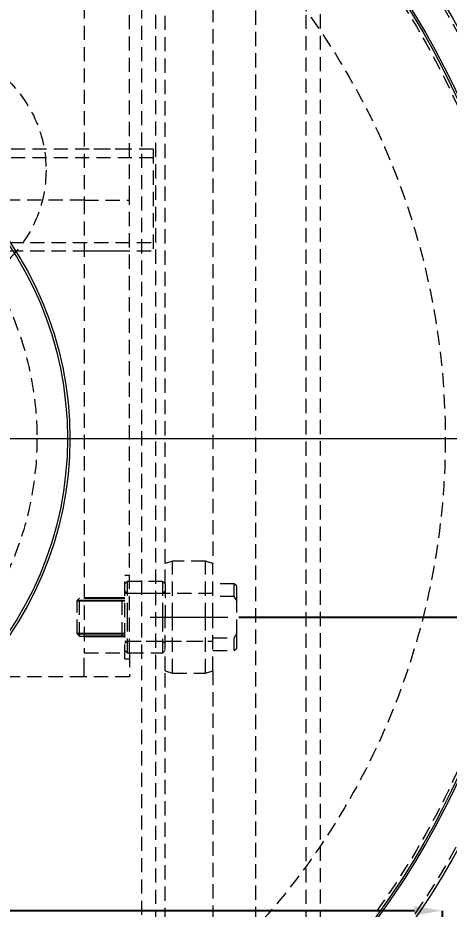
# Model space of a CAD drawing. Header units: millimetres. Extents: x 0 to 3953, y 1 to 2793.
# Drawn here: x 3145.3 to 3326.3, y 711.1 to 1085 of the extents above; entities that cross this region are included whole.
import ezdxf

# ---------------------------------------------------------------- set-up
doc = ezdxf.new("R2010")
doc.units = ezdxf.units.MM
doc.header["$LTSCALE"] = 4.7
doc.header["$PDSIZE"] = -1
doc.linetypes.add('CENTERX2', pattern=[20.32, 12.7, -2.54, 2.54, -2.54])
doc.linetypes.add('HIDDEN', pattern=[1.905, 1.27, -0.635])
doc.layers.add('D', color=1, linetype='Continuous')
doc.layers.add('SLD-0', color=7, linetype='Continuous', lineweight=15)
doc.styles.add('SLDTEXTSTYLE1', font='TXT', dxfattribs={"width": 0.75})
doc.dimstyles.new('SLDDIMSTYLE0', dxfattribs={"dimtxt": 22.38375, "dimasz": 11.75, "dimexe": 0, "dimexo": 0.0625, "dimgap": 5.595937, "dimtad": 1, "dimrnd": 1e-09, "dimzin": 12, "dimdsep": 46, "dimtxsty": 'SLDTEXTSTYLE1', "dimsah": 1, "dimcen": 0.09, "dimadec": 0, "dimazin": 3, "dimtfac": 1, "dimtofl": 0, "dimtmove": 0, "dimatfit": 3, "dimfxl": 0, "dimfrac": 2, "dimtolj": 1, "dimtzin": 12, "dimarcsym": 0})

# ---------------------------------------------------------------- blocks, each defined once
blk = doc.blocks.new('_D_4')
at = {"layer": 'D'}
for p, q in [((3241.21, 1282.59), (3427.98, 1282.59)), ((3423.32, 1282.59), (3423.32, 833.59)), ((3238.11, 833.59), (3427.98, 833.59))]:
    blk.add_line(p, q, dxfattribs=at)
for points in [[(3423.32, 1282.59), (3420.97, 1270.84), (3425.67, 1270.84)], [(3423.32, 833.59), (3425.67, 845.34), (3420.97, 845.34)]]:
    blk.add_solid(points, dxfattribs=at)
at = {"layer": 'D', "insert": (3394.47, 1022.88), "char_height": 22.384, "attachment_point": 1, "rotation": 90, "style": 'SLDTEXTSTYLE1'}
blk.add_mtext('449', dxfattribs=at)
blk = doc.blocks.new('SW_CENTERMARKSYMBOL_1')
at = {"layer": 'SLD-0', "color": 0}
blk.add_line((5, 0), (342.5, 0), dxfattribs=at)
blk = doc.blocks.new('*D39')
at = {"layer": 'D', "color": 0, "lineweight": -2}
for p, q in [((2715.85, 641.66), (2715.85, 710.44)), ((3311.7, 710.44), (2727.6, 710.44)), ((3323.45, 641.66), (3323.45, 710.44))]:
    blk.add_line(p, q, dxfattribs=at)
at = {"layer": 'D', "color": 0}
for points in [[(2727.6, 712.39), (2727.6, 708.48), (2715.85, 710.44)], [(3311.7, 712.39), (3311.7, 708.48), (3323.45, 710.44)]]:
    blk.add_solid(points, dxfattribs=at)
at = {"layer": 'Defpoints', "color": 0}
for p in [(2715.85, 710.44), (2715.85, 641.59), (3323.45, 641.59)]:
    blk.add_point(p, dxfattribs=at)
at = {"layer": 'D', "color": 0, "insert": (3019.65, 727.22), "char_height": 22.384, "attachment_point": 5, "style": 'SLDTEXTSTYLE1'}
blk.add_mtext('\\A1;607.6', dxfattribs=at)

msp = doc.modelspace()

# ---------------------------------------------------------------- linework, layer by layer
at = {"color": 7, "linetype": 'HIDDEN', "lineweight": 0}
for p, q in [((3203.152, 1614.593), (3203.152, 447.593)), ((3266.152, 1614.593), (3266.152, 447.593)), ((3197.152, 1216.032), (3197.152, 601.154)), ((3207.152, 856.093), (3207.152, 1210.037)), ((3227.152, 1196.636), (3227.152, 856.093)), ((3245.152, 634.413), (3245.152, 1182.773)), ((3272.152, 1158.13), (3272.152, 699.593)), ((3173.152, 1108.593), (3173.152, 1008.593)), ((3192.152, 1008.593), (3192.152, 1108.593)), ((3202.152, 1029.943), (2837.152, 1029.943)), ((3192.152, 1029.943), (3173.152, 1029.943)), ((3202.152, 1029.943), (3202.152, 987.243)), ((3202.152, 1026.343), (2837.152, 1026.343)), ((3173.152, 1008.593), (3129.652, 1008.593)), ((3173.152, 1008.593), (3173.152, 818.593)), ((3173.152, 1008.593), (3192.152, 1008.593)), ((3192.152, 818.593), (3192.152, 1008.593)), ((2837.152, 990.843), (3202.152, 990.843)), ((2837.152, 987.243), (3202.152, 987.243)), ((3173.152, 987.243), (3192.152, 987.243)), ((3210.252, 857.093), (3207.152, 856.093)), ((3210.252, 833.593), (3210.252, 857.093)), ((3224.052, 857.093), (3210.252, 857.093)), ((3224.052, 833.593), (3224.052, 857.093)), ((3227.152, 856.093), (3224.052, 857.093)), ((3207.152, 847.593), (3207.152, 856.093)), ((3227.152, 833.593), (3227.152, 856.093)), ((3190.152, 833.593), (3190.152, 851.093)), ((3192.152, 851.093), (3190.152, 851.093)), ((3191.152, 848.593), (3190.152, 847.593)), ((3191.152, 848.593), (3191.152, 833.593)), ((3206.152, 848.593), (3191.152, 848.593)), ((3206.152, 833.593), (3206.152, 848.593)), ((3207.152, 847.593), (3206.152, 848.593)), ((3207.152, 847.593), (3207.152, 833.593)), ((3236.152, 847.593), (3227.152, 847.593)), ((3236.152, 842.253), (3236.152, 847.593)), ((3237.152, 846.593), (3236.152, 847.593)), ((3237.152, 840.521), (3237.152, 846.593)), ((3171.152, 841.593), (3170.152, 840.593)), ((3171.152, 825.593), (3171.152, 841.593)), ((3189.152, 841.593), (3171.152, 841.593)), ((3189.152, 825.593), (3189.152, 841.593)), ((3190.152, 841.593), (3189.152, 841.593)), ((3191.152, 843.593), (3190.152, 844.593)), ((3227.152, 843.593), (3190.152, 843.593)), ((3206.152, 843.593), (3191.152, 843.593)), ((3207.152, 844.593), (3206.152, 843.593)), ((3227.152, 843.593), (3207.152, 843.593)), ((3236.152, 842.253), (3227.152, 842.253)), ((3237.152, 840.521), (3236.152, 842.253)), ((3170.152, 826.593), (3170.152, 840.593)), ((3190.152, 840.593), (3173.152, 840.593)), ((3190.152, 840.593), (3189.152, 840.593)), ((3237.152, 826.665), (3237.152, 840.521)), ((3190.152, 816.093), (3190.152, 833.593)), ((3191.152, 833.593), (3191.152, 818.593)), ((3206.152, 818.593), (3206.152, 833.593)), ((3207.152, 811.093), (3207.152, 833.593)), ((3210.252, 810.093), (3210.252, 833.593)), ((3224.052, 810.093), (3224.052, 833.593)), ((3227.152, 811.093), (3227.152, 833.593)), ((3170.152, 826.593), (3171.152, 825.593)), ((3173.152, 826.593), (3190.152, 826.593)), ((3189.152, 826.593), (3190.152, 826.593)), ((3237.152, 820.593), (3237.152, 826.665)), ((3171.152, 825.593), (3189.152, 825.593)), ((3189.152, 825.593), (3190.152, 825.593)), ((3190.152, 823.593), (3227.152, 823.593)), ((3190.152, 822.593), (3191.152, 823.593)), ((3191.152, 823.593), (3206.152, 823.593)), ((3206.152, 823.593), (3207.152, 822.593)), ((3207.152, 823.593), (3227.152, 823.593)), ((3227.152, 824.933), (3236.152, 824.933)), ((3236.152, 819.593), (3236.152, 824.933)), ((3190.152, 819.593), (3191.152, 818.593)), ((3206.152, 818.593), (3207.152, 819.593)), ((3227.152, 819.593), (3236.152, 819.593)), ((3236.152, 819.593), (3237.152, 820.593)), ((3173.152, 818.593), (3192.152, 818.593)), ((3173.152, 810.593), (3173.152, 818.593)), ((3190.152, 816.093), (3192.152, 816.093)), ((3192.152, 818.593), (3192.152, 808.593)), ((3192.152, 818.593), (3206.152, 818.593)), ((3173.152, 808.593), (3129.652, 808.593)), ((3173.152, 808.593), (3173.152, 810.593)), ((3192.152, 808.593), (3173.152, 808.593)), ((3207.152, 607.148), (3207.152, 811.093)), ((3207.152, 811.093), (3210.252, 810.093)), ((3210.252, 810.093), (3224.052, 810.093)), ((3224.052, 810.093), (3227.152, 811.093)), ((3227.152, 811.093), (3227.152, 620.55))]:
    msp.add_line(p, q, dxfattribs=at)
at = {"color": 7, "linetype": 'Continuous', "lineweight": 15}
for radius in [355, 342, 341.2, 147.5, 146.5]:
    msp.add_circle((3019.652, 908.593), radius, dxfattribs=at)
at = {"color": 7, "linetype": 'HIDDEN', "lineweight": 0}
for centre, radius in [((3019.652, 908.593), 353.8), ((3019.652, 908.593), 340), ((3019.652, 908.593), 305), ((3104.652, 1021.093), 52.5), ((3019.652, 908.593), 133.7)]:
    msp.add_circle(centre, radius, dxfattribs=at)
msp.add_open_spline([(3236.152, 824.933), (3236.192, 824.997), (3236.541, 825.565), (3236.865, 826.148), (3237.152, 826.665)], degree=3, knots=[0, 0, 0, 0, 0.1138086, 1, 1, 1, 1], dxfattribs=at)
at = {"layer": 'D'}
for p, q in [((3190.152, 841.593), (3173.152, 841.593)), ((3190.152, 840.491), (3170.152, 840.491)), ((3170.152, 826.694), (3190.152, 826.694)), ((3173.152, 825.593), (3190.152, 825.593))]:
    msp.add_line(p, q, dxfattribs=at)
at = {"layer": 'SLD-0', "linetype": 'CENTERX2', "lineweight": 0}
msp.add_line((3200.852, 833.593), (3233.452, 833.593), dxfattribs=at)

# ---------------------------------------------------------------- block references
at = {"layer": 'SLD-0'}
msp.add_blockref('SW_CENTERMARKSYMBOL_1', (3019.652, 908.593), dxfattribs=at)

# ---------------------------------------------------------------- dimensions: what is measured, and where the dimension line sits
at = {"layer": 'D'}
dim = msp.add_linear_dim(base=(3423.322, 833.593), p1=(3236.552, 1282.593), p2=(3233.452, 833.593), angle=90, dimstyle='SLDDIMSTYLE0', dxfattribs=at)
dim.commit()
dim.dimension.update_dxf_attribs({"geometry": '_D_4', "text_midpoint": (3423.322, 1047.688), "dimtype": 160})
dim = msp.add_linear_dim(base=(2715.852, 710.436), p1=(3323.452, 641.593), p2=(2715.852, 641.593), dimstyle='SLDDIMSTYLE0', dxfattribs=at)
dim.commit()
dim.dimension.update_dxf_attribs({"geometry": '*D39', "text_midpoint": (3019.652, 727.224)})

doc.saveas('drawing.dxf')
